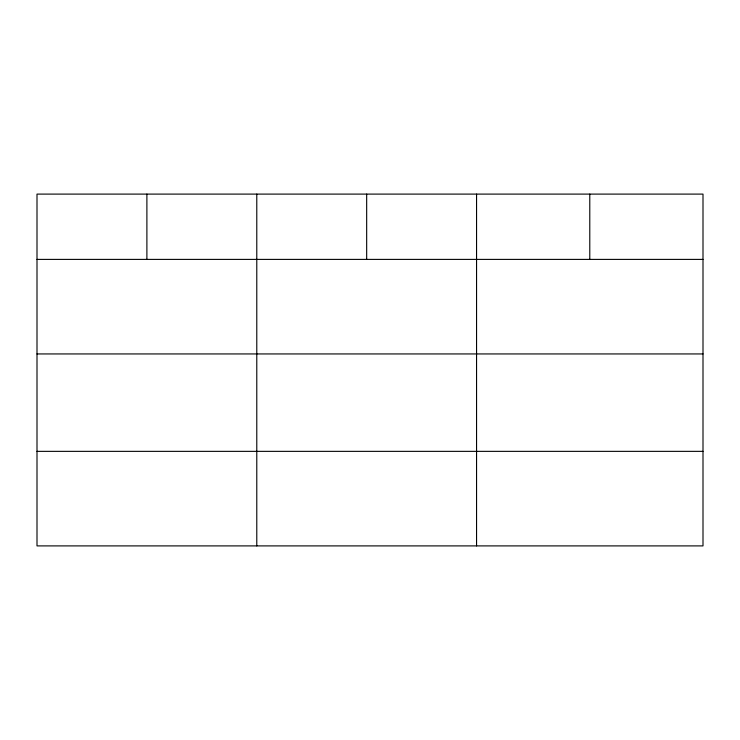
<?xml version="1.0" encoding="UTF-8"?>
<svg xmlns="http://www.w3.org/2000/svg" width="740" height="740" viewBox="0 0 740 740"><rect width="100%" height="100%" fill="white"/><g stroke="black" fill="none" stroke-linecap="round" stroke-linejoin="round"><path stroke-width="1.11" d="M703 353.942L703 194.102L37 194.102L37 545.898L703 545.898L703 353.942L37 353.942M37 259.398L703 259.398M37 451.354L703 451.354M589.78 194.102L589.78 259.398M476.56 194.102L476.56 545.898M366.67 194.102L366.67 259.398M256.78 194.102L256.78 545.898M146.89 194.102L146.89 259.398"/></g></svg>
